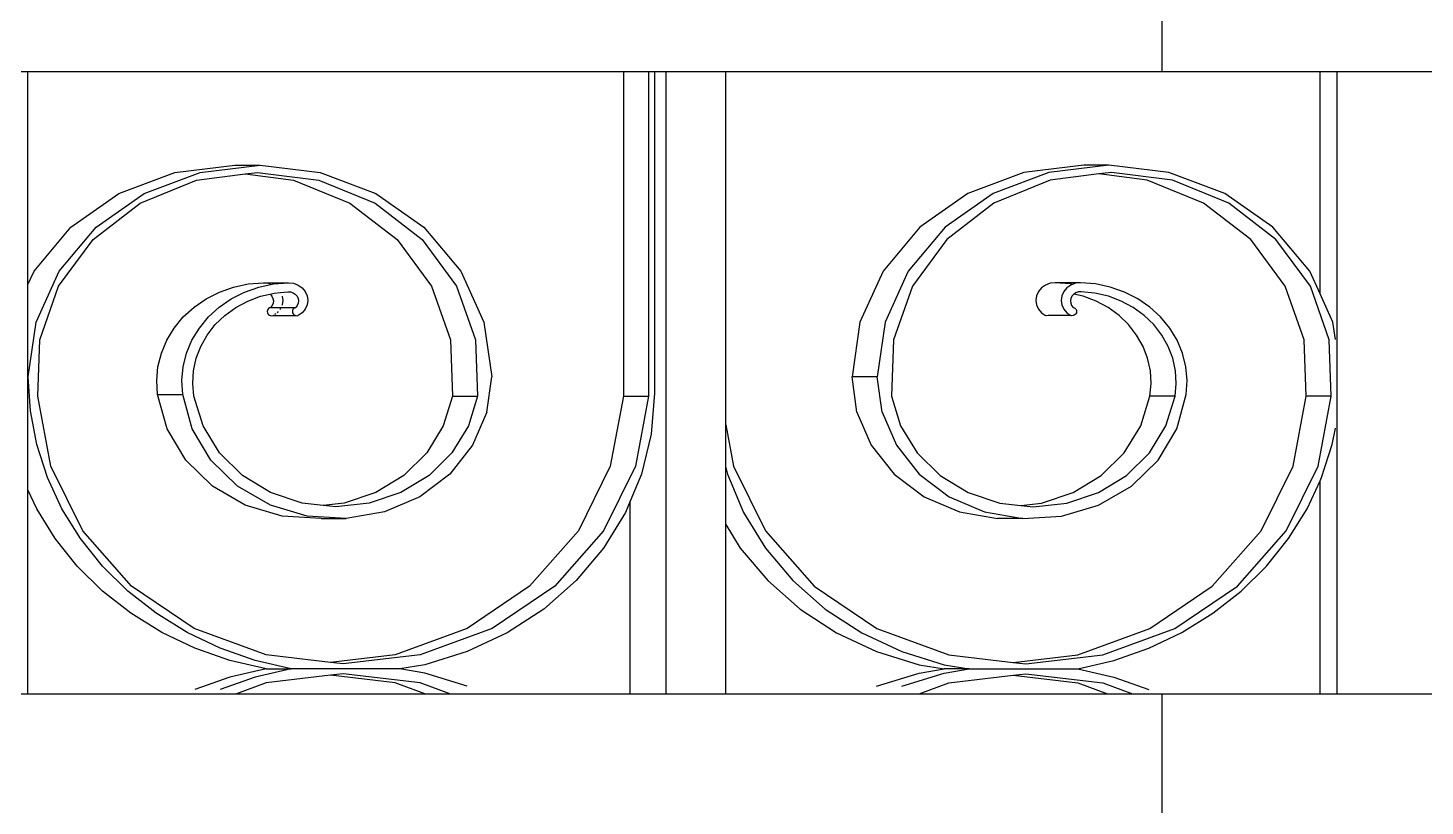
# Model space of a CAD drawing. Header units: millimetres. Extents: x 173236 to 801264, y -94969 to 615039.
# Drawn here: x 549520.8 to 549782.7, y -3537.5 to -3391.7 of the extents above; entities that cross this region are included whole.
import ezdxf

# ---------------------------------------------------------------- set-up
doc = ezdxf.new("R2010")
doc.units = ezdxf.units.MM
doc.header["$MEASUREMENT"] = 0
doc.header["$PDMODE"] = 2
for name, color, linetype in [('VOX-A-ANNO-DIMS', 160, 'Continuous'), ('VOX-A-STAIRS-STEPS', 140, 'Continuous'), ('VOX-A-WALL-PATT', 233, 'Continuous')]:
    doc.layers.add(name, color=color, linetype=linetype)
doc.styles.add('1.5 mm Rotis Annotative', font='', dxfattribs={"height": 1.5})
doc.styles.get('1.5 mm Rotis Annotative').set_extended_font_data('Rotis Sans Serif')
doc.dimstyles.new('1.5 mm Rotis Annotative', dxfattribs={"dimtxt": 1.5, "dimasz": 1, "dimexe": 1.5, "dimexo": 0, "dimgap": 1, "dimtad": 1, "dimdec": 0, "dimrnd": 5, "dimzin": 0, "dimdsep": 46, "dimtxsty": '1.5 mm Rotis Annotative', "dimblk": 'ARCHTICK', "dimcen": 0.09, "dimdle": 1, "dimadec": 0, "dimazin": 0, "dimtfac": 1, "dimtdec": 0, "dimtofl": 0, "dimtmove": 1, "dimatfit": 3, "dimfxl": 2, "dimfxlon": 1, "dimtolj": 1, "dimtzin": 0, "dimarcsym": 0})

# ---------------------------------------------------------------- blocks, each defined once
blk = doc.blocks.new('SS')
at = {"layer": 'VOX-A-WALL-PATT'}
for p, q in [((292745.02, -2113.03), (292745.02, -2157.54)), ((292712.94, -2157.54), (292687.11, -2157.54)), ((292712.94, -2271.32), (292712.94, -2157.54)), ((292716.09, -2157.54), (292712.94, -2157.54)), ((292716.09, -2198.17), (292716.09, -2157.54)), ((292745.02, -2157.54), (292716.09, -2157.54)), ((292824.84, -2157.54), (292745.02, -2157.54)), ((292824.84, -2222.16), (292824.84, -2157.54)), ((292835.75, -2157.54), (292824.84, -2157.54)), ((292835.75, -2271.32), (292835.75, -2157.54)), ((292837.88, -2157.54), (292835.75, -2157.54)), ((292837.88, -2157.54), (292837.88, -2216.37)), ((292838.98, -2157.54), (292837.88, -2157.54)), ((292838.98, -2157.54), (292838.98, -2216.9)), ((292843.59, -2157.54), (292838.98, -2157.54)), ((292843.59, -2157.54), (292843.59, -2216.9)), ((292952.56, -2157.54), (292843.59, -2157.54)), ((292952.56, -2196.49), (292952.56, -2157.54)), ((292974.99, -2157.54), (292952.56, -2157.54)), ((292743.74, -2175.96), (292754.72, -2174.64)), ((292754.72, -2174.64), (292759.32, -2174.64)), ((292754.72, -2174.64), (292765.7, -2175.96)), ((292759.32, -2174.64), (292770.3, -2175.96)), ((292910.09, -2174.64), (292899.11, -2175.96)), ((292921.07, -2175.96), (292910.09, -2174.64)), ((292914.69, -2174.64), (292910.09, -2174.64)), ((292925.67, -2175.96), (292914.69, -2174.64)), ((292732.8, -2181.6), (292743.11, -2177.4)), ((292733.51, -2179.83), (292743.74, -2175.96)), ((292737.4, -2181.6), (292747.71, -2177.4)), ((292743.11, -2177.4), (292754.28, -2175.96)), ((292747.71, -2177.4), (292756.59, -2176.26)), ((292754.28, -2175.96), (292756.59, -2176.26)), ((292756.59, -2176.26), (292765.46, -2177.4)), ((292765.46, -2177.4), (292775.77, -2181.6)), ((292765.7, -2175.96), (292775.93, -2179.83)), ((292770.3, -2175.96), (292780.53, -2179.83)), ((292899.11, -2175.96), (292888.88, -2179.83)), ((292899.35, -2177.4), (292889.04, -2181.6)), ((292903.95, -2177.4), (292893.64, -2181.6)), ((292910.53, -2175.96), (292899.35, -2177.4)), ((292912.83, -2176.26), (292903.95, -2177.4)), ((292912.83, -2176.26), (292910.53, -2175.96)), ((292921.7, -2177.4), (292912.83, -2176.26)), ((292931.3, -2179.83), (292921.07, -2175.96)), ((292932.01, -2181.6), (292921.7, -2177.4)), ((292935.9, -2179.83), (292925.67, -2175.96)), ((292724.72, -2185.99), (292733.51, -2179.83)), ((292775.93, -2179.83), (292784.71, -2185.99)), ((292780.53, -2179.83), (292789.32, -2185.99)), ((292888.88, -2179.83), (292880.1, -2185.99)), ((292940.09, -2185.99), (292931.3, -2179.83)), ((292944.69, -2185.99), (292935.9, -2179.83)), ((292724.16, -2188.23), (292732.8, -2181.6)), ((292728.77, -2188.23), (292737.4, -2181.6)), ((292775.77, -2181.6), (292784.41, -2188.23)), ((292889.04, -2181.6), (292880.4, -2188.23)), ((292893.64, -2181.6), (292885.01, -2188.23)), ((292940.65, -2188.23), (292932.01, -2181.6)), ((292717.98, -2194.01), (292724.72, -2185.99)), ((292784.71, -2185.99), (292791.45, -2194.01)), ((292789.32, -2185.99), (292796.06, -2194.01)), ((292880.1, -2185.99), (292873.35, -2194.01)), ((292946.83, -2194.01), (292940.09, -2185.99)), ((292951.43, -2194.01), (292944.69, -2185.99)), ((292717.87, -2196.79), (292724.16, -2188.23)), ((292722.47, -2196.79), (292728.77, -2188.23)), ((292784.41, -2188.23), (292790.7, -2196.79)), ((292880.4, -2188.23), (292874.11, -2196.79)), ((292885.01, -2188.23), (292878.71, -2196.79)), ((292946.94, -2196.79), (292940.65, -2188.23)), ((292716.09, -2198.17), (292717.98, -2194.01)), ((292757.18, -2196.37), (292759.95, -2196.14)), ((292759.95, -2196.14), (292764.55, -2196.14)), ((292759.95, -2196.14), (292760.86, -2196.25)), ((292760.86, -2196.25), (292761.39, -2196.45)), ((292761.78, -2196.37), (292764.55, -2196.14)), ((292764.55, -2196.14), (292765.46, -2196.25)), ((292765.46, -2196.25), (292766.31, -2196.58)), ((292791.45, -2194.01), (292795.69, -2203.35)), ((292796.06, -2194.01), (292800.3, -2203.35)), ((292873.35, -2194.01), (292869.12, -2203.35)), ((292903.95, -2196.25), (292903.1, -2196.58)), ((292904.86, -2196.14), (292903.95, -2196.25)), ((292907.63, -2196.37), (292904.86, -2196.14)), ((292909.47, -2196.14), (292904.86, -2196.14)), ((292908.55, -2196.25), (292908.25, -2196.37)), ((292909.47, -2196.14), (292908.55, -2196.25)), ((292912.23, -2196.37), (292909.47, -2196.14)), ((292951.06, -2203.35), (292946.83, -2194.01)), ((292952.56, -2196.49), (292951.43, -2194.01)), ((292713.74, -2203.35), (292716.09, -2198.17)), ((292714.4, -2206.59), (292717.87, -2196.79)), ((292719.01, -2206.59), (292722.47, -2196.79)), ((292749.46, -2199.09), (292751.88, -2197.86)), ((292751.88, -2197.86), (292754.48, -2196.94)), ((292752.47, -2199.5), (292754.83, -2198.61)), ((292754.48, -2196.94), (292757.18, -2196.37)), ((292754.83, -2198.61), (292757.3, -2198.04)), ((292757.08, -2199.5), (292759.43, -2198.61)), ((292757.3, -2198.04), (292759.83, -2197.79)), ((292759.43, -2198.61), (292761.13, -2198.22)), ((292759.83, -2197.79), (292760.32, -2197.83)), ((292760.32, -2197.83), (292760.78, -2197.99)), ((292760.78, -2197.99), (292761.13, -2198.22)), ((292761.13, -2198.22), (292761.18, -2198.25)), ((292761.18, -2198.25), (292761.49, -2198.6)), ((292761.39, -2196.45), (292761.78, -2196.37)), ((292761.39, -2196.45), (292761.71, -2196.58)), ((292761.49, -2198.6), (292761.69, -2199.01)), ((292761.71, -2196.58), (292762.44, -2197.09)), ((292762.44, -2197.09), (292763, -2197.75)), ((292763, -2197.75), (292763.35, -2198.53)), ((292763.35, -2198.53), (292763.47, -2199.37)), ((292766.31, -2196.58), (292767.05, -2197.09)), ((292767.05, -2197.09), (292767.61, -2197.75)), ((292767.61, -2197.75), (292767.96, -2198.53)), ((292767.96, -2198.53), (292768.08, -2199.37)), ((292790.7, -2196.79), (292794.17, -2206.59)), ((292874.11, -2196.79), (292870.64, -2206.59)), ((292878.71, -2196.79), (292875.25, -2206.59)), ((292901.46, -2198.53), (292901.33, -2199.37)), ((292901.81, -2197.75), (292901.46, -2198.53)), ((292902.37, -2197.09), (292901.81, -2197.75)), ((292903.1, -2196.58), (292902.37, -2197.09)), ((292903.32, -2198.6), (292903.12, -2199.01)), ((292903.63, -2198.25), (292903.32, -2198.6)), ((292904.03, -2197.99), (292903.63, -2198.25)), ((292904.49, -2197.83), (292904.03, -2197.99)), ((292904.98, -2197.79), (292904.49, -2197.83)), ((292906.34, -2197.92), (292904.98, -2197.79)), ((292906.05, -2198.6), (292905.94, -2199.37)), ((292906.34, -2197.92), (292906.3, -2197.99)), ((292907.51, -2198.04), (292906.34, -2197.92)), ((292908.24, -2198.25), (292907.51, -2198.04)), ((292910.33, -2196.94), (292907.63, -2196.37)), ((292907.92, -2198.6), (292907.72, -2199.01)), ((292908.24, -2198.25), (292907.92, -2198.6)), ((292908.29, -2198.22), (292908.24, -2198.25)), ((292909.98, -2198.61), (292908.29, -2198.22)), ((292912.34, -2199.5), (292909.98, -2198.61)), ((292912.92, -2197.86), (292910.33, -2196.94)), ((292914.94, -2196.94), (292912.23, -2196.37)), ((292915.35, -2199.09), (292912.92, -2197.86)), ((292917.53, -2197.86), (292914.94, -2196.94)), ((292919.96, -2199.09), (292917.53, -2197.86)), ((292950.41, -2206.59), (292946.94, -2196.79)), ((292952.56, -2213.37), (292952.56, -2196.49)), ((292745.28, -2202.41), (292747.24, -2200.62)), ((292747.24, -2200.62), (292749.46, -2199.09)), ((292748.28, -2202.12), (292750.27, -2200.67)), ((292750.27, -2200.67), (292752.47, -2199.5)), ((292752.88, -2202.12), (292754.88, -2200.67)), ((292754.88, -2200.67), (292757.08, -2199.5)), ((292760.67, -2201.23), (292760.65, -2201.43)), ((292760.65, -2201.43), (292760.68, -2201.63)), ((292760.75, -2201.04), (292760.67, -2201.23)), ((292760.88, -2200.88), (292760.75, -2201.04)), ((292761.06, -2200.76), (292760.88, -2200.88)), ((292761.26, -2200.68), (292761.06, -2200.76)), ((292761.55, -2200.32), (292761.26, -2200.68)), ((292761.72, -2199.9), (292761.55, -2200.32)), ((292761.69, -2199.01), (292761.77, -2199.45)), ((292761.77, -2199.45), (292761.72, -2199.9)), ((292763, -2200.98), (292762.44, -2201.64)), ((292763.35, -2200.2), (292763, -2200.98)), ((292763.47, -2199.37), (292763.35, -2200.2)), ((292767.61, -2200.98), (292767.05, -2201.64)), ((292767.96, -2200.2), (292767.61, -2200.98)), ((292768.08, -2199.37), (292767.96, -2200.2)), ((292901.33, -2199.37), (292901.46, -2200.2)), ((292901.46, -2200.2), (292901.81, -2200.98)), ((292901.81, -2200.98), (292902.37, -2201.64)), ((292903.12, -2199.01), (292903.04, -2199.45)), ((292903.04, -2199.45), (292903.09, -2199.9)), ((292903.09, -2199.9), (292903.26, -2200.32)), ((292903.26, -2200.32), (292903.55, -2200.68)), ((292903.55, -2200.68), (292903.75, -2200.76)), ((292908.15, -2200.68), (292903.55, -2200.68)), ((292903.75, -2200.76), (292903.92, -2200.88)), ((292903.92, -2200.88), (292904.06, -2201.04)), ((292904.06, -2201.04), (292904.14, -2201.23)), ((292904.16, -2201.43), (292904.13, -2201.63)), ((292904.14, -2201.23), (292904.16, -2201.43)), ((292905.94, -2199.37), (292906.06, -2200.2)), ((292906.06, -2200.2), (292906.11, -2200.32)), ((292906.31, -2200.76), (292906.41, -2200.98)), ((292906.41, -2200.98), (292906.47, -2201.04)), ((292906.79, -2201.43), (292906.96, -2201.63)), ((292907.72, -2199.01), (292907.64, -2199.45)), ((292907.64, -2199.45), (292907.69, -2199.9)), ((292907.69, -2199.9), (292907.87, -2200.32)), ((292907.87, -2200.32), (292908.15, -2200.68)), ((292908.15, -2200.68), (292908.36, -2200.76)), ((292908.36, -2200.76), (292908.53, -2200.88)), ((292908.53, -2200.88), (292908.66, -2201.04)), ((292908.66, -2201.04), (292908.74, -2201.23)), ((292908.74, -2201.23), (292908.77, -2201.43)), ((292908.77, -2201.43), (292908.74, -2201.63)), ((292914.54, -2200.67), (292912.34, -2199.5)), ((292916.53, -2202.12), (292914.54, -2200.67)), ((292917.57, -2200.62), (292915.35, -2199.09)), ((292919.53, -2202.41), (292917.57, -2200.62)), ((292922.17, -2200.62), (292919.96, -2199.09)), ((292924.13, -2202.41), (292922.17, -2200.62)), ((292713.29, -2206.53), (292713.74, -2203.35)), ((292743.61, -2204.44), (292745.28, -2202.41)), ((292745.05, -2205.71), (292746.53, -2203.81)), ((292746.53, -2203.81), (292748.28, -2202.12)), ((292749.66, -2205.71), (292751.13, -2203.81)), ((292751.13, -2203.81), (292752.88, -2202.12)), ((292760.68, -2201.63), (292760.76, -2201.81)), ((292760.76, -2201.81), (292760.9, -2201.97)), ((292760.9, -2201.97), (292761.07, -2202.09)), ((292761.07, -2202.09), (292761.28, -2202.16)), ((292761.28, -2202.16), (292761.49, -2202.18)), ((292761.49, -2202.18), (292761.71, -2202.16)), ((292762.44, -2201.64), (292761.71, -2202.16)), ((292761.71, -2202.16), (292765.88, -2202.16)), ((292765.88, -2202.16), (292766.1, -2202.18)), ((292766.1, -2202.18), (292766.31, -2202.16)), ((292767.05, -2201.64), (292766.31, -2202.16)), ((292795.69, -2203.35), (292797.14, -2213.37)), ((292800.3, -2203.35), (292801.74, -2213.37)), ((292869.12, -2203.35), (292867.67, -2213.37)), ((292902.37, -2201.64), (292903.1, -2202.16)), ((292903.32, -2202.18), (292903.1, -2202.16)), ((292903.54, -2202.16), (292903.32, -2202.18)), ((292903.74, -2202.09), (292903.54, -2202.16)), ((292907.7, -2202.16), (292903.54, -2202.16)), ((292903.91, -2201.97), (292903.74, -2202.09)), ((292904.05, -2201.81), (292903.91, -2201.97)), ((292904.13, -2201.63), (292904.05, -2201.81)), ((292907.21, -2201.81), (292907.43, -2201.97)), ((292907.6, -2202.09), (292907.7, -2202.16)), ((292907.92, -2202.18), (292907.7, -2202.16)), ((292908.14, -2202.16), (292907.92, -2202.18)), ((292908.34, -2202.09), (292908.14, -2202.16)), ((292908.52, -2201.97), (292908.34, -2202.09)), ((292908.65, -2201.81), (292908.52, -2201.97)), ((292908.74, -2201.63), (292908.65, -2201.81)), ((292918.28, -2203.81), (292916.53, -2202.12)), ((292919.76, -2205.71), (292918.28, -2203.81)), ((292921.19, -2204.44), (292919.53, -2202.41)), ((292925.8, -2204.44), (292924.13, -2202.41)), ((292952.51, -2213.37), (292951.06, -2203.35)), ((292742.27, -2206.66), (292743.61, -2204.44)), ((292743.88, -2207.78), (292745.05, -2205.71)), ((292748.49, -2207.78), (292749.66, -2205.71)), ((292920.93, -2207.78), (292919.76, -2205.71)), ((292922.54, -2206.66), (292921.19, -2204.44)), ((292927.14, -2206.66), (292925.8, -2204.44)), ((292714.04, -2216.9), (292714.4, -2206.59)), ((292718.64, -2216.9), (292719.01, -2206.59)), ((292740.66, -2211.5), (292741.28, -2209.03)), ((292741.28, -2209.03), (292742.27, -2206.66)), ((292743.04, -2209.97), (292743.88, -2207.78)), ((292747.65, -2209.97), (292748.49, -2207.78)), ((292794.17, -2206.59), (292794.53, -2216.9)), ((292870.64, -2206.59), (292870.28, -2216.9)), ((292875.25, -2206.59), (292874.88, -2216.9)), ((292921.77, -2209.97), (292920.93, -2207.78)), ((292923.53, -2209.03), (292922.54, -2206.66)), ((292924.15, -2211.5), (292923.53, -2209.03)), ((292928.13, -2209.03), (292927.14, -2206.66)), ((292928.76, -2211.5), (292928.13, -2209.03)), ((292950.77, -2216.9), (292950.41, -2206.59)), ((292740.42, -2214.03), (292740.66, -2211.5)), ((292742.55, -2212.25), (292743.04, -2209.97)), ((292747.15, -2212.25), (292747.65, -2209.97)), ((292922.26, -2212.25), (292921.77, -2209.97)), ((292924.39, -2214.03), (292924.15, -2211.5)), ((292928.99, -2214.03), (292928.76, -2211.5)), ((292740.57, -2216.56), (292740.42, -2214.03)), ((292742.41, -2214.58), (292742.55, -2212.25)), ((292747.01, -2214.58), (292747.15, -2212.25)), ((292796.24, -2219.83), (292797.14, -2213.37)), ((292797.14, -2213.37), (292801.74, -2213.37)), ((292800.85, -2219.83), (292801.74, -2213.37)), ((292868.56, -2219.83), (292867.67, -2213.37)), ((292922.4, -2214.58), (292922.26, -2212.25)), ((292924.24, -2216.56), (292924.39, -2214.03)), ((292928.85, -2216.56), (292928.99, -2214.03)), ((292952.12, -2219.6), (292952.51, -2213.37)), ((292952.56, -2213.37), (292952.51, -2213.37)), ((292952.56, -2234.02), (292952.56, -2213.37)), ((292742.32, -2222.86), (292740.57, -2216.56)), ((292742.63, -2216.9), (292742.41, -2214.58)), ((292747.23, -2216.9), (292747.01, -2214.58)), ((292837.88, -2216.37), (292838.48, -2223.85)), ((292922.18, -2216.9), (292922.4, -2214.58)), ((292922.49, -2222.86), (292924.24, -2216.56)), ((292928.85, -2216.56), (292924.24, -2216.56)), ((292927.09, -2222.86), (292928.85, -2216.56)), ((292714.04, -2216.9), (292718.64, -2216.9)), ((292716.43, -2229.69), (292714.04, -2216.9)), ((292721.04, -2229.69), (292718.64, -2216.9)), ((292742.63, -2216.9), (292747.23, -2216.9)), ((292744.3, -2222.32), (292742.63, -2216.9)), ((292748.91, -2222.32), (292747.23, -2216.9)), ((292794.53, -2216.9), (292792.85, -2222.32)), ((292838.98, -2216.9), (292841.38, -2229.69)), ((292843.59, -2216.9), (292838.98, -2216.9)), ((292843.59, -2216.9), (292845.98, -2229.69)), ((292874.88, -2216.9), (292870.28, -2216.9)), ((292870.28, -2216.9), (292871.96, -2222.32)), ((292874.88, -2216.9), (292876.56, -2222.32)), ((292920.51, -2222.32), (292922.18, -2216.9)), ((292948.38, -2229.69), (292950.77, -2216.9)), ((292796.24, -2219.83), (292793.62, -2225.87)), ((292800.85, -2219.83), (292798.22, -2225.87)), ((292868.56, -2219.83), (292871.19, -2225.87)), ((292950.95, -2225.75), (292952.12, -2219.6)), ((292713.86, -2225.75), (292713.29, -2222.73)), ((292745.74, -2228.57), (292742.32, -2222.86)), ((292747.32, -2227.25), (292744.3, -2222.32)), ((292751.92, -2227.25), (292748.91, -2222.32)), ((292792.85, -2222.32), (292789.84, -2227.25)), ((292824.84, -2222.16), (292823.43, -2229.69)), ((292824.84, -2229.95), (292824.84, -2222.16)), ((292838.48, -2223.85), (292840.27, -2231.17)), ((292871.96, -2222.32), (292874.97, -2227.25)), ((292876.56, -2222.32), (292879.58, -2227.25)), ((292917.49, -2227.25), (292920.51, -2222.32)), ((292919.07, -2228.57), (292922.49, -2222.86)), ((292923.67, -2228.57), (292927.09, -2222.86)), ((292715.8, -2231.74), (292713.86, -2225.75)), ((292793.62, -2225.87), (292789.43, -2231.13)), ((292798.22, -2225.87), (292794.03, -2231.13)), ((292871.19, -2225.87), (292875.38, -2231.13)), ((292949.01, -2231.74), (292950.95, -2225.75)), ((292750.6, -2233.32), (292745.74, -2228.57)), ((292751.51, -2231.39), (292747.32, -2227.25)), ((292756.12, -2231.39), (292751.92, -2227.25)), ((292789.84, -2227.25), (292785.64, -2231.39)), ((292874.97, -2227.25), (292879.16, -2231.39)), ((292879.58, -2227.25), (292883.77, -2231.39)), ((292913.3, -2231.39), (292917.49, -2227.25)), ((292914.2, -2233.32), (292919.07, -2228.57)), ((292918.81, -2233.32), (292923.67, -2228.57)), ((292716.09, -2232.37), (292715.8, -2231.74)), ((292722.28, -2241.53), (292716.43, -2229.69)), ((292726.89, -2241.53), (292721.04, -2229.69)), ((292756.65, -2234.52), (292751.51, -2231.39)), ((292761.25, -2234.52), (292756.12, -2231.39)), ((292785.64, -2231.39), (292780.51, -2234.52)), ((292789.43, -2231.13), (292783.94, -2235.27)), ((292794.03, -2231.13), (292788.54, -2235.27)), ((292823.43, -2229.69), (292817.58, -2241.53)), ((292824.54, -2231.17), (292821.61, -2238.17)), ((292824.84, -2229.95), (292824.54, -2231.17)), ((292824.84, -2240.39), (292824.84, -2229.95)), ((292840.27, -2231.17), (292842.33, -2236.08)), ((292841.38, -2229.69), (292847.22, -2241.53)), ((292845.98, -2229.69), (292851.83, -2241.53)), ((292875.38, -2231.13), (292880.87, -2235.27)), ((292879.16, -2231.39), (292884.3, -2234.52)), ((292883.77, -2231.39), (292888.9, -2234.52)), ((292908.16, -2234.52), (292913.3, -2231.39)), ((292942.53, -2241.53), (292948.38, -2229.69)), ((292946.34, -2237.48), (292949.01, -2231.74)), ((292716.09, -2271.32), (292716.09, -2232.37)), ((292718.47, -2237.48), (292716.09, -2232.37)), ((292756.61, -2236.81), (292750.6, -2233.32)), ((292762.44, -2236.48), (292756.65, -2234.52)), ((292767.05, -2236.48), (292761.25, -2234.52)), ((292780.51, -2234.52), (292774.71, -2236.48)), ((292884.3, -2234.52), (292890.1, -2236.48)), ((292888.9, -2234.52), (292894.7, -2236.48)), ((292902.37, -2236.48), (292908.16, -2234.52)), ((292908.2, -2236.81), (292914.2, -2233.32)), ((292912.8, -2236.81), (292918.81, -2233.32)), ((292950.94, -2237.48), (292952.56, -2234.02)), ((292952.56, -2271.32), (292952.56, -2234.02)), ((292763.38, -2238.83), (292756.61, -2236.81)), ((292768.58, -2237.14), (292762.44, -2236.48)), ((292770.88, -2236.89), (292767.05, -2236.48)), ((292770.88, -2236.89), (292768.58, -2237.14)), ((292774.71, -2236.48), (292770.88, -2236.89)), ((292783.94, -2235.27), (292777.49, -2238.04)), ((292788.54, -2235.27), (292782.09, -2238.04)), ((292842.33, -2271.32), (292842.33, -2236.08)), ((292842.33, -2236.08), (292843.2, -2238.17)), ((292880.87, -2235.27), (292887.32, -2238.04)), ((292890.1, -2236.48), (292896.23, -2237.14)), ((292894.7, -2236.48), (292898.53, -2236.89)), ((292896.23, -2237.14), (292898.53, -2236.89)), ((292898.53, -2236.89), (292902.37, -2236.48)), ((292901.43, -2238.83), (292908.2, -2236.81)), ((292906.03, -2238.83), (292912.8, -2236.81)), ((292721.84, -2242.91), (292718.47, -2237.48)), ((292770.49, -2239.25), (292763.38, -2238.83)), ((292777.49, -2238.04), (292770.49, -2239.25)), ((292770.49, -2239.25), (292775.1, -2239.25)), ((292782.09, -2238.04), (292775.1, -2239.25)), ((292821.61, -2238.17), (292817.58, -2244.7)), ((292843.2, -2238.17), (292847.23, -2244.7)), ((292887.32, -2238.04), (292894.32, -2239.25)), ((292894.32, -2239.25), (292901.43, -2238.83)), ((292898.92, -2239.25), (292894.32, -2239.25)), ((292898.92, -2239.25), (292906.03, -2238.83)), ((292942.96, -2242.91), (292946.34, -2237.48)), ((292947.57, -2242.91), (292950.94, -2237.48)), ((292731.21, -2251.63), (292722.28, -2241.53)), ((292735.81, -2251.63), (292726.89, -2241.53)), ((292817.58, -2241.53), (292808.66, -2251.63)), ((292824.84, -2240.39), (292822.19, -2244.7)), ((292824.84, -2271.32), (292824.84, -2240.39)), ((292847.22, -2241.53), (292856.15, -2251.63)), ((292851.83, -2241.53), (292860.76, -2251.63)), ((292933.6, -2251.63), (292942.53, -2241.53)), ((292725.88, -2247.95), (292721.84, -2242.91)), ((292817.58, -2244.7), (292812.56, -2250.63)), ((292822.19, -2244.7), (292817.16, -2250.63)), ((292847.23, -2244.7), (292852.25, -2250.63)), ((292938.93, -2247.95), (292942.96, -2242.91)), ((292943.53, -2247.95), (292947.57, -2242.91)), ((292730.52, -2252.53), (292725.88, -2247.95)), ((292934.29, -2252.53), (292938.93, -2247.95)), ((292938.9, -2252.53), (292943.53, -2247.95)), ((292735.7, -2256.6), (292730.52, -2252.53)), ((292742.64, -2259.35), (292731.21, -2251.63)), ((292747.24, -2259.35), (292735.81, -2251.63)), ((292808.66, -2251.63), (292797.23, -2259.35)), ((292812.56, -2250.63), (292806.64, -2255.83)), ((292817.16, -2250.63), (292811.24, -2255.83)), ((292852.25, -2250.63), (292858.17, -2255.83)), ((292856.15, -2251.63), (292867.58, -2259.35)), ((292860.76, -2251.63), (292872.18, -2259.35)), ((292922.17, -2259.35), (292933.6, -2251.63)), ((292929.11, -2256.6), (292934.29, -2252.53)), ((292933.71, -2256.6), (292938.9, -2252.53)), ((292741.36, -2260.1), (292735.7, -2256.6)), ((292806.64, -2255.83), (292799.95, -2260.18)), ((292811.24, -2255.83), (292804.56, -2260.18)), ((292858.17, -2255.83), (292864.86, -2260.18)), ((292923.45, -2260.1), (292929.11, -2256.6)), ((292928.05, -2260.1), (292933.71, -2256.6)), ((292747.42, -2262.98), (292741.36, -2260.1)), ((292755.83, -2264.2), (292742.64, -2259.35)), ((292760.43, -2264.2), (292747.24, -2259.35)), ((292797.23, -2259.35), (292784.04, -2264.2)), ((292799.95, -2260.18), (292792.64, -2263.59)), ((292804.56, -2260.18), (292797.25, -2263.59)), ((292864.86, -2260.18), (292872.17, -2263.59)), ((292867.58, -2259.35), (292880.77, -2264.2)), ((292872.18, -2259.35), (292885.38, -2264.2)), ((292908.98, -2264.2), (292922.17, -2259.35)), ((292917.39, -2262.98), (292923.45, -2260.1)), ((292921.99, -2262.98), (292928.05, -2260.1)), ((292753.81, -2265.21), (292747.42, -2262.98)), ((292760.43, -2266.76), (292753.81, -2265.21)), ((292769.93, -2265.85), (292755.83, -2264.2)), ((292772.23, -2265.58), (292760.43, -2264.2)), ((292784.04, -2264.2), (292772.23, -2265.58)), ((292792.64, -2263.59), (292784.87, -2266)), ((292797.25, -2263.59), (292789.47, -2266)), ((292872.17, -2263.59), (292879.94, -2266)), ((292880.77, -2264.2), (292894.88, -2265.85)), ((292885.38, -2264.2), (292897.18, -2265.58)), ((292897.18, -2265.58), (292908.98, -2264.2)), ((292904.38, -2266.76), (292911, -2265.21)), ((292908.99, -2266.76), (292915.61, -2265.21)), ((292911, -2265.21), (292917.39, -2262.98)), ((292915.61, -2265.21), (292921.99, -2262.98)), ((292760.43, -2266.76), (292753.81, -2268.31)), ((292769.93, -2267.67), (292755.83, -2269.32)), ((292780.31, -2266.76), (292760.43, -2266.76)), ((292772.23, -2265.58), (292769.93, -2265.85)), ((292772.23, -2267.94), (292769.93, -2267.67)), ((292784.87, -2266), (292780.31, -2266.76)), ((292784.87, -2267.52), (292780.31, -2266.76)), ((292780.31, -2266.76), (292784.91, -2266.76)), ((292792.64, -2269.92), (292784.87, -2267.52)), ((292789.47, -2266), (292784.91, -2266.76)), ((292789.47, -2267.52), (292784.91, -2266.76)), ((292797.25, -2269.92), (292789.47, -2267.52)), ((292872.17, -2269.92), (292879.94, -2267.52)), ((292879.94, -2266), (292884.5, -2266.76)), ((292879.94, -2267.52), (292884.5, -2266.76)), ((292880.77, -2269.32), (292894.88, -2267.67)), ((292884.5, -2266.76), (292904.38, -2266.76)), ((292894.88, -2265.85), (292897.18, -2265.58)), ((292894.88, -2267.67), (292897.18, -2267.94)), ((292908.99, -2266.76), (292904.38, -2266.76)), ((292904.38, -2266.76), (292911, -2268.31)), ((292908.99, -2266.76), (292915.61, -2268.31)), ((292753.81, -2268.31), (292747.42, -2270.54)), ((292755.83, -2269.32), (292750.39, -2271.32)), ((292760.43, -2269.32), (292754.99, -2271.32)), ((292772.23, -2267.94), (292760.43, -2269.32)), ((292784.04, -2269.32), (292772.23, -2267.94)), ((292789.48, -2271.32), (292784.04, -2269.32)), ((292824.84, -2271.32), (292824.84, -2270.08)), ((292875.33, -2271.32), (292880.77, -2269.32)), ((292879.94, -2271.32), (292885.38, -2269.32)), ((292885.38, -2269.32), (292897.18, -2267.94)), ((292897.18, -2267.94), (292908.98, -2269.32)), ((292908.98, -2269.32), (292914.42, -2271.32)), ((292911, -2268.31), (292917.39, -2270.54)), ((292915.61, -2268.31), (292921.99, -2270.54)), ((292712.94, -2271.32), (292687.11, -2271.32)), ((292716.09, -2271.32), (292712.94, -2271.32)), ((292745.02, -2271.32), (292716.09, -2271.32)), ((292770.63, -2271.32), (292745.02, -2271.32)), ((292745.02, -2271.32), (292745.02, -2315.83)), ((292772.57, -2271.32), (292770.63, -2271.32)), ((292777.18, -2271.32), (292772.57, -2271.32)), ((292819.84, -2271.32), (292777.18, -2271.32)), ((292821.28, -2271.32), (292819.84, -2271.32)), ((292824.84, -2271.32), (292821.28, -2271.32)), ((292835.75, -2271.32), (292824.84, -2271.32)), ((292842.33, -2271.32), (292835.75, -2271.32)), ((292843.53, -2271.32), (292842.33, -2271.32)), ((292844.97, -2271.32), (292843.53, -2271.32)), ((292849.58, -2271.32), (292844.97, -2271.32)), ((292892.24, -2271.32), (292849.58, -2271.32)), ((292894.18, -2271.32), (292892.24, -2271.32)), ((292898.78, -2271.32), (292894.18, -2271.32)), ((292952.56, -2271.32), (292898.78, -2271.32)), ((292974.99, -2271.32), (292952.56, -2271.32))]:
    blk.add_line(p, q, dxfattribs=at)
blk = doc.blocks.new('_ArchTick')
at = {"color": 0, "linetype": 'ByBlock', "const_width": 0.15}
blk.add_lwpolyline([(-0.5, -0.5), (0.5, 0.5)], dxfattribs=at)
blk = doc.blocks.new('*D661')
at = {"layer": 'Defpoints', "color": 0, "transparency": 16777216}
for p in [(537437.71, -1723.82), (553695.97, -1723.82), (547999.44, -4473.82)]:
    blk.add_point(p, dxfattribs=at)
at = {"layer": 'VOX-A-ANNO-DIMS', "color": 0, "lineweight": -2, "transparency": 16777216}
for p, q in [((537437.71, -4573.82), (537437.71, -1623.82)), ((537637.71, -1723.82), (537287.71, -1723.82)), ((537637.71, -4473.82), (537287.71, -4473.82))]:
    blk.add_line(p, q, dxfattribs=at)
at = {"layer": 'VOX-A-ANNO-DIMS', "color": 0, "lineweight": -2, "transparency": 16777216, "xscale": 100, "yscale": 100, "zscale": 100}
for p, rotation in [((537437.71, -1723.82), 90), ((537437.71, -4473.82), 270)]:
    blk.add_blockref('_ArchTick', p, dxfattribs=dict(at, rotation=rotation))
at = {"layer": 'VOX-A-ANNO-DIMS', "color": 0, "transparency": 16777216, "insert": (537261.51, -3098.82), "char_height": 150, "attachment_point": 5, "rotation": 90, "style": '1.5 mm Rotis Annotative'}
blk.add_mtext('\\A1;2750', dxfattribs=at)
blk = doc.blocks.new('*D665')
at = {"layer": 'Defpoints', "color": 0, "transparency": 16777216}
for p in [(641539.18, 61543.32), (642299.94, 61543.32), (642299.94, 61417.89), (536630.73, -523.82), (560469.09, -523.82), (547516.89, -20473.82)]:
    blk.add_point(p, dxfattribs=at)
at = {"layer": 'VOX-A-ANNO-DIMS', "color": 0, "lineweight": -2, "transparency": 16777216}
for p, q in [((641539.18, 61543.32), (641539.18, 61267.89)), ((642299.94, 61543.32), (642299.94, 61267.89)), ((641439.18, 61417.89), (642399.94, 61417.89)), ((536630.73, -20573.82), (536630.73, -423.82)), ((536830.73, -523.82), (536480.73, -523.82)), ((536830.73, -20473.82), (536480.73, -20473.82))]:
    blk.add_line(p, q, dxfattribs=at)
at = {"layer": 'VOX-A-ANNO-DIMS', "color": 0, "lineweight": -2, "transparency": 16777216, "xscale": 100, "yscale": 100, "zscale": 100}
for p, rotation in [((641539.18, 61417.89), 180), ((536630.73, -523.82), 90), ((536630.73, -20473.82), 270)]:
    blk.add_blockref('_ArchTick', p, dxfattribs=dict(at, rotation=rotation))
blk.add_blockref('_ArchTick', (642299.94, 61417.89), dxfattribs=at)
at = {"layer": 'VOX-A-ANNO-DIMS', "color": 0, "transparency": 16777216, "insert": (641919.56, 61594.09), "char_height": 150, "attachment_point": 5, "style": '1.5 mm Rotis Annotative'}
blk.add_mtext('\\A1;760', dxfattribs=at)
at = {"layer": 'VOX-A-ANNO-DIMS', "color": 0, "transparency": 16777216, "insert": (536454.54, -10498.82), "char_height": 150, "attachment_point": 5, "rotation": 90, "style": '1.5 mm Rotis Annotative'}
blk.add_mtext('\\A1;19950', dxfattribs=at)

msp = doc.modelspace()

# ---------------------------------------------------------------- block references
at = {"layer": 'VOX-A-STAIRS-STEPS', "xscale": -1.024232788984593, "yscale": 1.024232788984593, "zscale": 1.024232788984593}
msp.add_blockref('SS', (849572.41, -1190.1), dxfattribs=at)

# ---------------------------------------------------------------- dimensions: what is measured, and where the dimension line sits
at = {"layer": 'VOX-A-ANNO-DIMS'}
for base, p1, p2, picture, middle in [((536630.73, -523.82), (547516.89, -20473.82), (560469.09, -523.82), '*D665', (536454.54, -10498.82)), ((537437.71, -1723.82), (547999.44, -4473.82), (553695.97, -1723.82), '*D661', (537261.51, -3098.82))]:
    dim = msp.add_linear_dim(base=base, p1=p1, p2=p2, angle=270, dimstyle='1.5 mm Rotis Annotative', dxfattribs=at)
    dim.commit()
    dim.dimension.update_dxf_attribs({"geometry": picture, "text_midpoint": middle})

doc.saveas('drawing.dxf')
